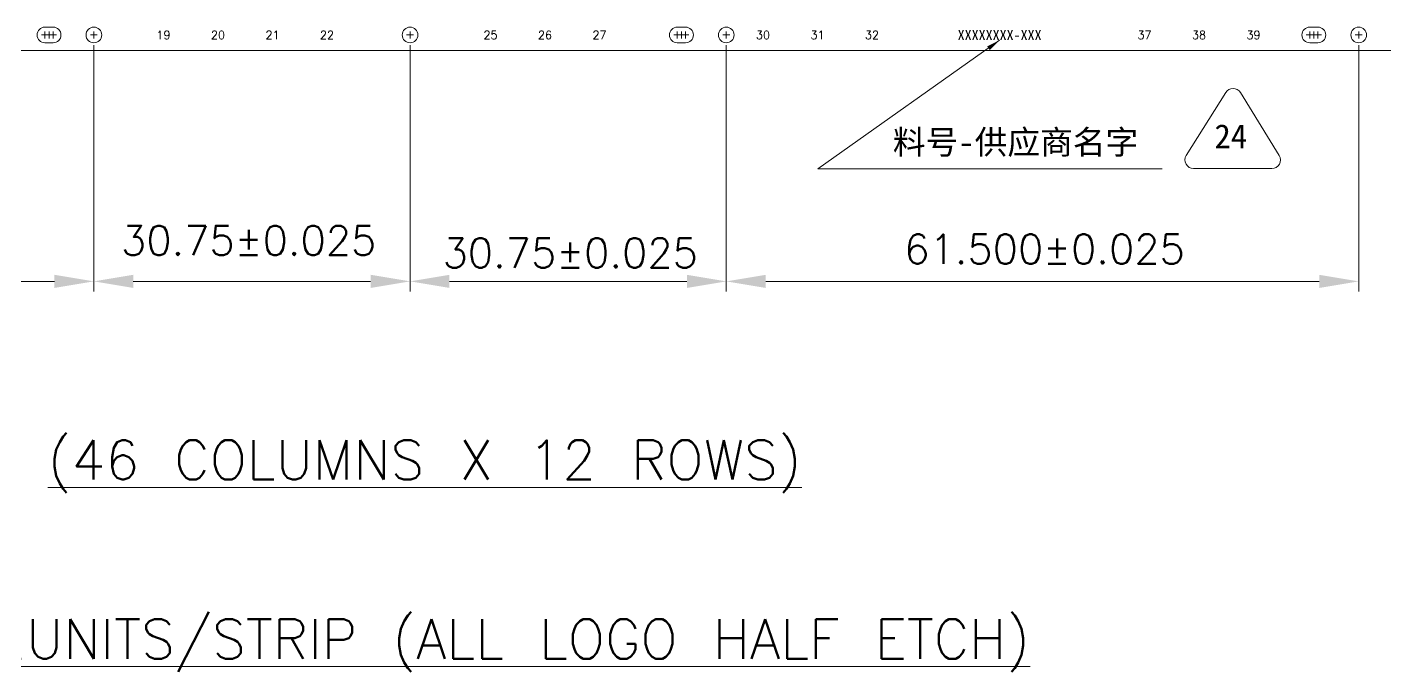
# Model space of a CAD drawing. Header units: millimetres. Extents: x 4026 to 4299, y 1527 to 1783.
# Drawn here: x 4102.36 to 4141.97, y 1600.24 to 1619.05 of the extents above; entities that cross this region are included whole.
import ezdxf

# ---------------------------------------------------------------- set-up
doc = ezdxf.new("R2010")
doc.units = ezdxf.units.MM
for name, color, linetype in [('1', 7, 'Continuous'), ('1D', 4, 'Continuous'), ('标注', 4, 'Continuous')]:
    doc.layers.add(name, color=color, linetype=linetype)
doc.layers.add('标注线', color=3, linetype='Continuous', lineweight=18)
doc.styles.add('SIMPLEX', font='SIMPLEX')
doc.styles.get("Standard").update_dxf_attribs({"font": ''})
doc.styles.add('宋体', font='')
doc.styles.get('Standard').set_extended_font_data('SimSun')
doc.styles.get('宋体').set_extended_font_data('SimSun')
doc.dimstyles.new('ISO-25', dxfattribs={"dimtxt": 0.1, "dimasz": 0.08, "dimexe": 0.015, "dimexo": 0.015, "dimgap": 0.02, "dimtad": 0, "dimzin": 1, "dimdsep": 46, "dimtxsty": 'Standard', "dimcen": 0.1, "dimadec": 0, "dimazin": 0, "dimtfac": 1, "dimtmove": 0, "dimatfit": 3, "dimfxl": 1, "dimarcsym": 0})

msp = doc.modelspace()

# ---------------------------------------------------------------- linework, layer by layer
at = {"layer": '1', "lineweight": 5}
msp.add_line((4151.7789, 1618.3681, 0.0291), (4074.9789, 1618.3681, 0.0291), dxfattribs=at)
at = {"layer": '1', "lineweight": 5, "elevation": 0.0291}
for points in [[(4103.1153, 1618.5931, 1), (4103.1153, 1619.0503), (4102.8753, 1619.0503, 1), (4102.8753, 1618.5931)], [(4121.5653, 1618.5931, 1), (4121.5653, 1619.0503), (4121.3253, 1619.0503, 1), (4121.3253, 1618.5931)], [(4140.0153, 1618.5931, 1), (4140.0153, 1619.0503), (4139.7753, 1619.0503, 1), (4139.7753, 1618.5931)]]:
    msp.add_lwpolyline(points, format="xyb", close=True, dxfattribs=at)
at = {"layer": '1', "lineweight": 5}
for centre in [(4104.3039, 1618.8217, 0.0291), (4113.5289, 1618.8217, 0.0291), (4122.7539, 1618.8217, 0.0291), (4141.2039, 1618.8217, 0.0291)]:
    msp.add_circle(centre, 0.2286, dxfattribs=at)
at = {"layer": '1D', "lineweight": 5}
for p, q in [((4102.8753, 1618.7217, 0.0291), (4102.8753, 1618.9217, 0.0291)), ((4102.9953, 1618.7217, 0.0291), (4102.9953, 1618.9217, 0.0291)), ((4103.1153, 1618.7217, 0.0291), (4103.1153, 1618.9217, 0.0291)), ((4104.3039, 1618.7217, 0.0291), (4104.3039, 1618.9217, 0.0291)), ((4113.5289, 1618.7217, 0.0291), (4113.5289, 1618.9217, 0.0291)), ((4121.3253, 1618.7217, 0.0291), (4121.3253, 1618.9217, 0.0291)), ((4121.4453, 1618.7217, 0.0291), (4121.4453, 1618.9217, 0.0291)), ((4121.5653, 1618.7217, 0.0291), (4121.5653, 1618.9217, 0.0291)), ((4122.7539, 1618.7217, 0.0291), (4122.7539, 1618.9217, 0.0291)), ((4139.7753, 1618.7217, 0.0291), (4139.7753, 1618.9217, 0.0291)), ((4139.8953, 1618.7217, 0.0291), (4139.8953, 1618.9217, 0.0291)), ((4140.0153, 1618.7217, 0.0291), (4140.0153, 1618.9217, 0.0291)), ((4141.2039, 1618.7217, 0.0291), (4141.2039, 1618.9217, 0.0291)), ((4102.7753, 1618.8217, 0.0291), (4102.9753, 1618.8217, 0.0291)), ((4102.8953, 1618.8217, 0.0291), (4103.0953, 1618.8217, 0.0291)), ((4103.0153, 1618.8217, 0.0291), (4103.2153, 1618.8217, 0.0291)), ((4104.2039, 1618.8217, 0.0291), (4104.4039, 1618.8217, 0.0291)), ((4113.4289, 1618.8217, 0.0291), (4113.6289, 1618.8217, 0.0291)), ((4121.2253, 1618.8217, 0.0291), (4121.4253, 1618.8217, 0.0291)), ((4121.3453, 1618.8217, 0.0291), (4121.5453, 1618.8217, 0.0291)), ((4121.4653, 1618.8217, 0.0291), (4121.6653, 1618.8217, 0.0291)), ((4122.6539, 1618.8217, 0.0291), (4122.8539, 1618.8217, 0.0291)), ((4139.6753, 1618.8217, 0.0291), (4139.8753, 1618.8217, 0.0291)), ((4139.7953, 1618.8217, 0.0291), (4139.9953, 1618.8217, 0.0291)), ((4139.9153, 1618.8217, 0.0291), (4140.1153, 1618.8217, 0.0291)), ((4141.1039, 1618.8217, 0.0291), (4141.3039, 1618.8217, 0.0291))]:
    msp.add_line(p, q, dxfattribs=at)
at = {"layer": '标注', "color": 6, "lineweight": 5, "ltscale": 2, "elevation": 0.0436}
msp.add_lwpolyline([(4137.7523, 1617.1436), (4138.8868, 1615.3068, -0.5872916), (4138.6739, 1614.9252), (4136.3849, 1614.9252, -0.5899404), (4136.1731, 1615.3084), (4137.3277, 1617.1452, -0.5551437)], format="xyb", close=True, dxfattribs=at)
at = {"layer": '标注线', "lineweight": 5}
for p, q in [((4104.3039, 1618.5217, 0.0291), (4104.3039, 1611.3329, 0.0291)), ((4104.3039, 1618.5217, 0.0291), (4104.3039, 1611.3329, 0.0291)), ((4113.5289, 1618.5217, 0.0291), (4113.5289, 1611.3329, 0.0291)), ((4113.5289, 1618.5217, 0.0291), (4113.5289, 1611.3329, 0.0291)), ((4122.7539, 1618.5217, 0.0291), (4122.7539, 1611.3329, 0.0291)), ((4122.7539, 1618.5217, 0.0291), (4122.7539, 1611.3329, 0.0291)), ((4141.2039, 1618.5217, 0.0291), (4141.2039, 1611.3329, 0.0291)), ((4103.1539, 1611.6329, 0.0291), (4098.117, 1611.6329, 0.0291)), ((4105.4539, 1611.6329, 0.0291), (4112.064, 1611.6329, 0.0291)), ((4112.3789, 1611.6329, 0.0291), (4112.064, 1611.6329, 0.0291)), ((4114.6789, 1611.6329, 0.0291), (4121.289, 1611.6329, 0.0291)), ((4121.6039, 1611.6329, 0.0291), (4121.289, 1611.6329, 0.0291)), ((4123.9039, 1611.6329, 0.0291), (4135.017, 1611.6329, 0.0291)), ((4140.0539, 1611.6329, 0.0291), (4135.017, 1611.6329, 0.0291))]:
    msp.add_line(p, q, dxfattribs=at)
for points in [[(4103.1539, 1611.8246, 0.0291), (4103.1539, 1611.4413, 0.0291), (4104.3039, 1611.6329, 0.0291)], [(4105.4539, 1611.8246, 0.0291), (4105.4539, 1611.4413, 0.0291), (4104.3039, 1611.6329, 0.0291)], [(4112.3789, 1611.8246, 0.0291), (4112.3789, 1611.4413, 0.0291), (4113.5289, 1611.6329, 0.0291)], [(4114.6789, 1611.8246, 0.0291), (4114.6789, 1611.4413, 0.0291), (4113.5289, 1611.6329, 0.0291)], [(4121.6039, 1611.8246, 0.0291), (4121.6039, 1611.4413, 0.0291), (4122.7539, 1611.6329, 0.0291)], [(4123.9039, 1611.8246, 0.0291), (4123.9039, 1611.4413, 0.0291), (4122.7539, 1611.6329, 0.0291)], [(4140.0539, 1611.8246, 0.0291), (4140.0539, 1611.4413, 0.0291), (4141.2039, 1611.6329, 0.0291)]]:
    msp.add_solid(points, dxfattribs=at)

# ---------------------------------------------------------------- texts
at = {"layer": '1D', "color": 1, "lineweight": 5, "char_height": 0.24, "attachment_point": 5, "style": '宋体'}
for s, insert in [('{\\Fsimplex|c0;19}', (4106.335, 1618.8217, 0.0291)), ('{\\Fsimplex|c0;20}', (4107.925, 1618.8217, 0.0291)), ('{\\Fsimplex|c0;21}', (4109.515, 1618.8217, 0.0291)), ('{\\Fsimplex|c0;22}', (4111.105, 1618.8217, 0.0291)), ('{\\Fsimplex|c0;25}', (4115.875, 1618.8217, 0.0291)), ('{\\Fsimplex|c0;26}', (4117.465, 1618.8217, 0.0291)), ('{\\Fsimplex|c0;27}', (4119.055, 1618.8217, 0.0291)), ('{\\Fsimplex|c0;30}', (4123.825, 1618.8217, 0.0291)), ('{\\Fsimplex|c0;31}', (4125.415, 1618.8217, 0.0291)), ('{\\Fsimplex|c0;32}', (4127.005, 1618.8217, 0.0291)), ('{\\Fsimplex|c0;37}', (4134.955, 1618.8217, 0.0291)), ('{\\Fsimplex|c0;38}', (4136.545, 1618.8217, 0.0291)), ('{\\Fsimplex|c0;39}', (4138.135, 1618.8217, 0.0291))]:
    msp.add_mtext(s, dxfattribs=dict(at, insert=insert))
at = {"layer": '标注', "lineweight": 5, "insert": (4130.728, 1618.8217, 0.0291), "char_height": 0.3, "width": 11.485466, "attachment_point": 5, "style": '宋体'}
msp.add_mtext('{\\fSimSun|b0|i0|c134|p2;\\C4;XXXXXXXX-XXX}', dxfattribs=at)
at = {"layer": '标注', "color": 4, "linetype": 'ByBlock', "lineweight": 5, "char_height": 0.7, "attachment_point": 5, "style": '宋体'}
for s, insert, width in [('料号-供应商名字', (4131.1936, 1615.6533, 0.0409), 16.428571), ('24', (4137.473, 1615.8666, 0.0409), 0.968274)]:
    msp.add_mtext(s, dxfattribs=dict(at, insert=insert, width=width))
at = {"layer": '标注', "lineweight": 5, "char_height": 1.15, "attachment_point": 5, "style": 'SIMPLEX'}
for s, insert in [('{\\Ftxt.shx|c0;\\L(46 COLUMNS X 12 ROWS)}', (4113.9577, 1606.2329, -0.0729)), ('{\\Ftxt.shx|c0;\\L552UNITS/STRIP (ALL LOGO HALF ETCH)}', (4115.4949, 1601.0067, -0.0729))]:
    msp.add_mtext(s, dxfattribs=dict(at, insert=insert))
at = {"layer": '标注线', "lineweight": 5, "char_height": 0.860438, "attachment_point": 5, "style": 'SIMPLEX'}
for s, insert in [('30.75±0.025', (4108.8207, 1612.8275, 0.0291)), ('61.500±0.025', (4132.0378, 1612.5759, 0.0291)), ('30.75±0.025', (4118.2007, 1612.4628, 0.0291))]:
    msp.add_mtext(s, dxfattribs=dict(at, insert=insert))

# ---------------------------------------------------------------- leaders
at = {"layer": '标注', "color": 4, "lineweight": 5}
msp.add_leader([(4130.728, 1618.6661, 0.0145), (4125.4263, 1614.9198, 0.0145), (4135.4733, 1614.9198, 0.0145)], dimstyle='ISO-25', override={"dimasz": 0.4, "dimtad": 0, "dimlwd": 5}, dxfattribs=at)

doc.saveas('drawing.dxf')
